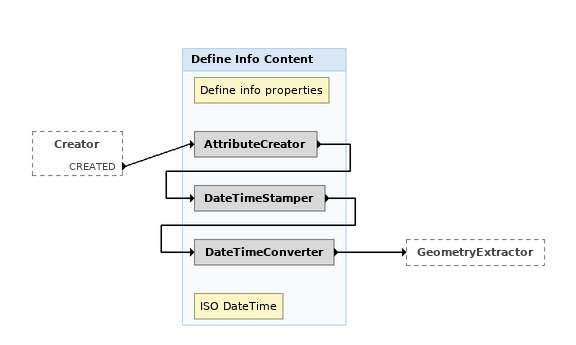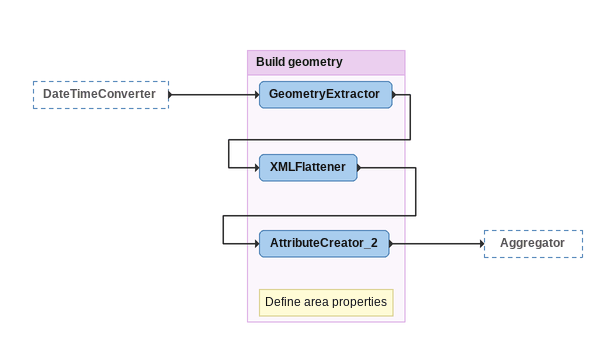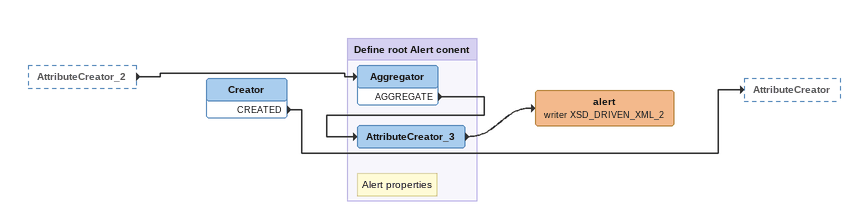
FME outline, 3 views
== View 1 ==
Creator [outside]
    CREATED -> AttributeCreator

Bookmark: Define Info Content
Note: Define info properties
AttributeCreator
    -> DateTimeStamper
DateTimeStamper
    -> DateTimeConverter
Note: ISO DateTime
DateTimeConverter
    -> GeometryExtractor

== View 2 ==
DateTimeConverter [outside]
    -> GeometryExtractor

Bookmark: Build geometry
GeometryExtractor
    -> XMLFlattener
XMLFlattener
    -> AttributeCreator_2
Note: Define area properties
AttributeCreator_2
    -> Aggregator

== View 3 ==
AttributeCreator_2 [outside]
    -> Aggregator
Creator
    CREATED -> AttributeCreator
alert (writer XSD_DRIVEN_XML_2)

Bookmark: Define root Alert conent
Aggregator
    AGGREGATE -> AttributeCreator_3
Note: Alert properties
AttributeCreator_3
    -> alert (writer XSD_DRIVEN_XML_2)
